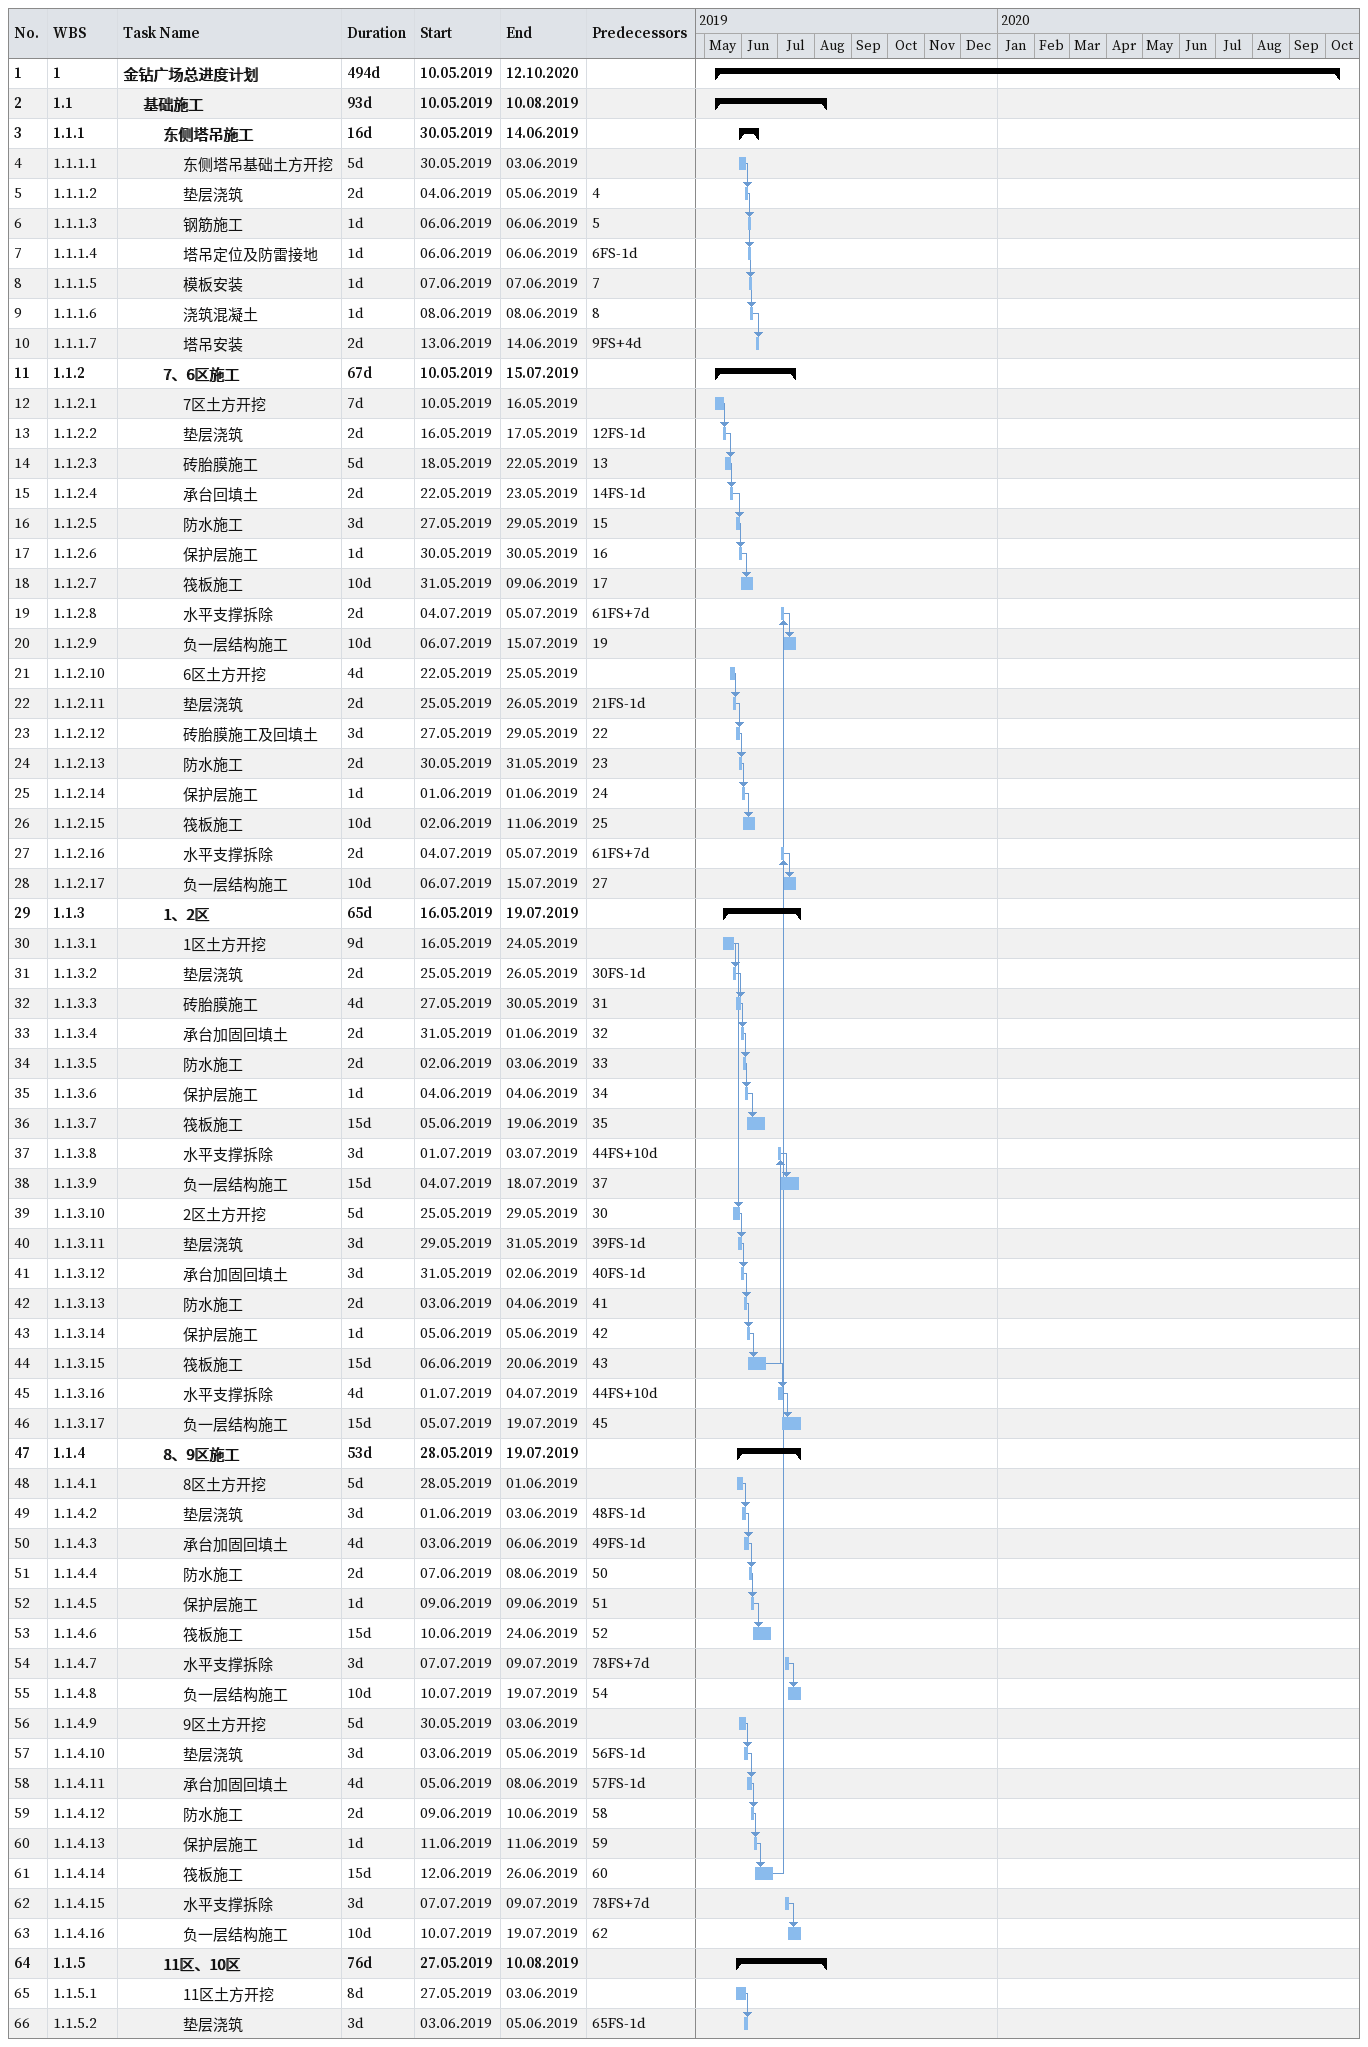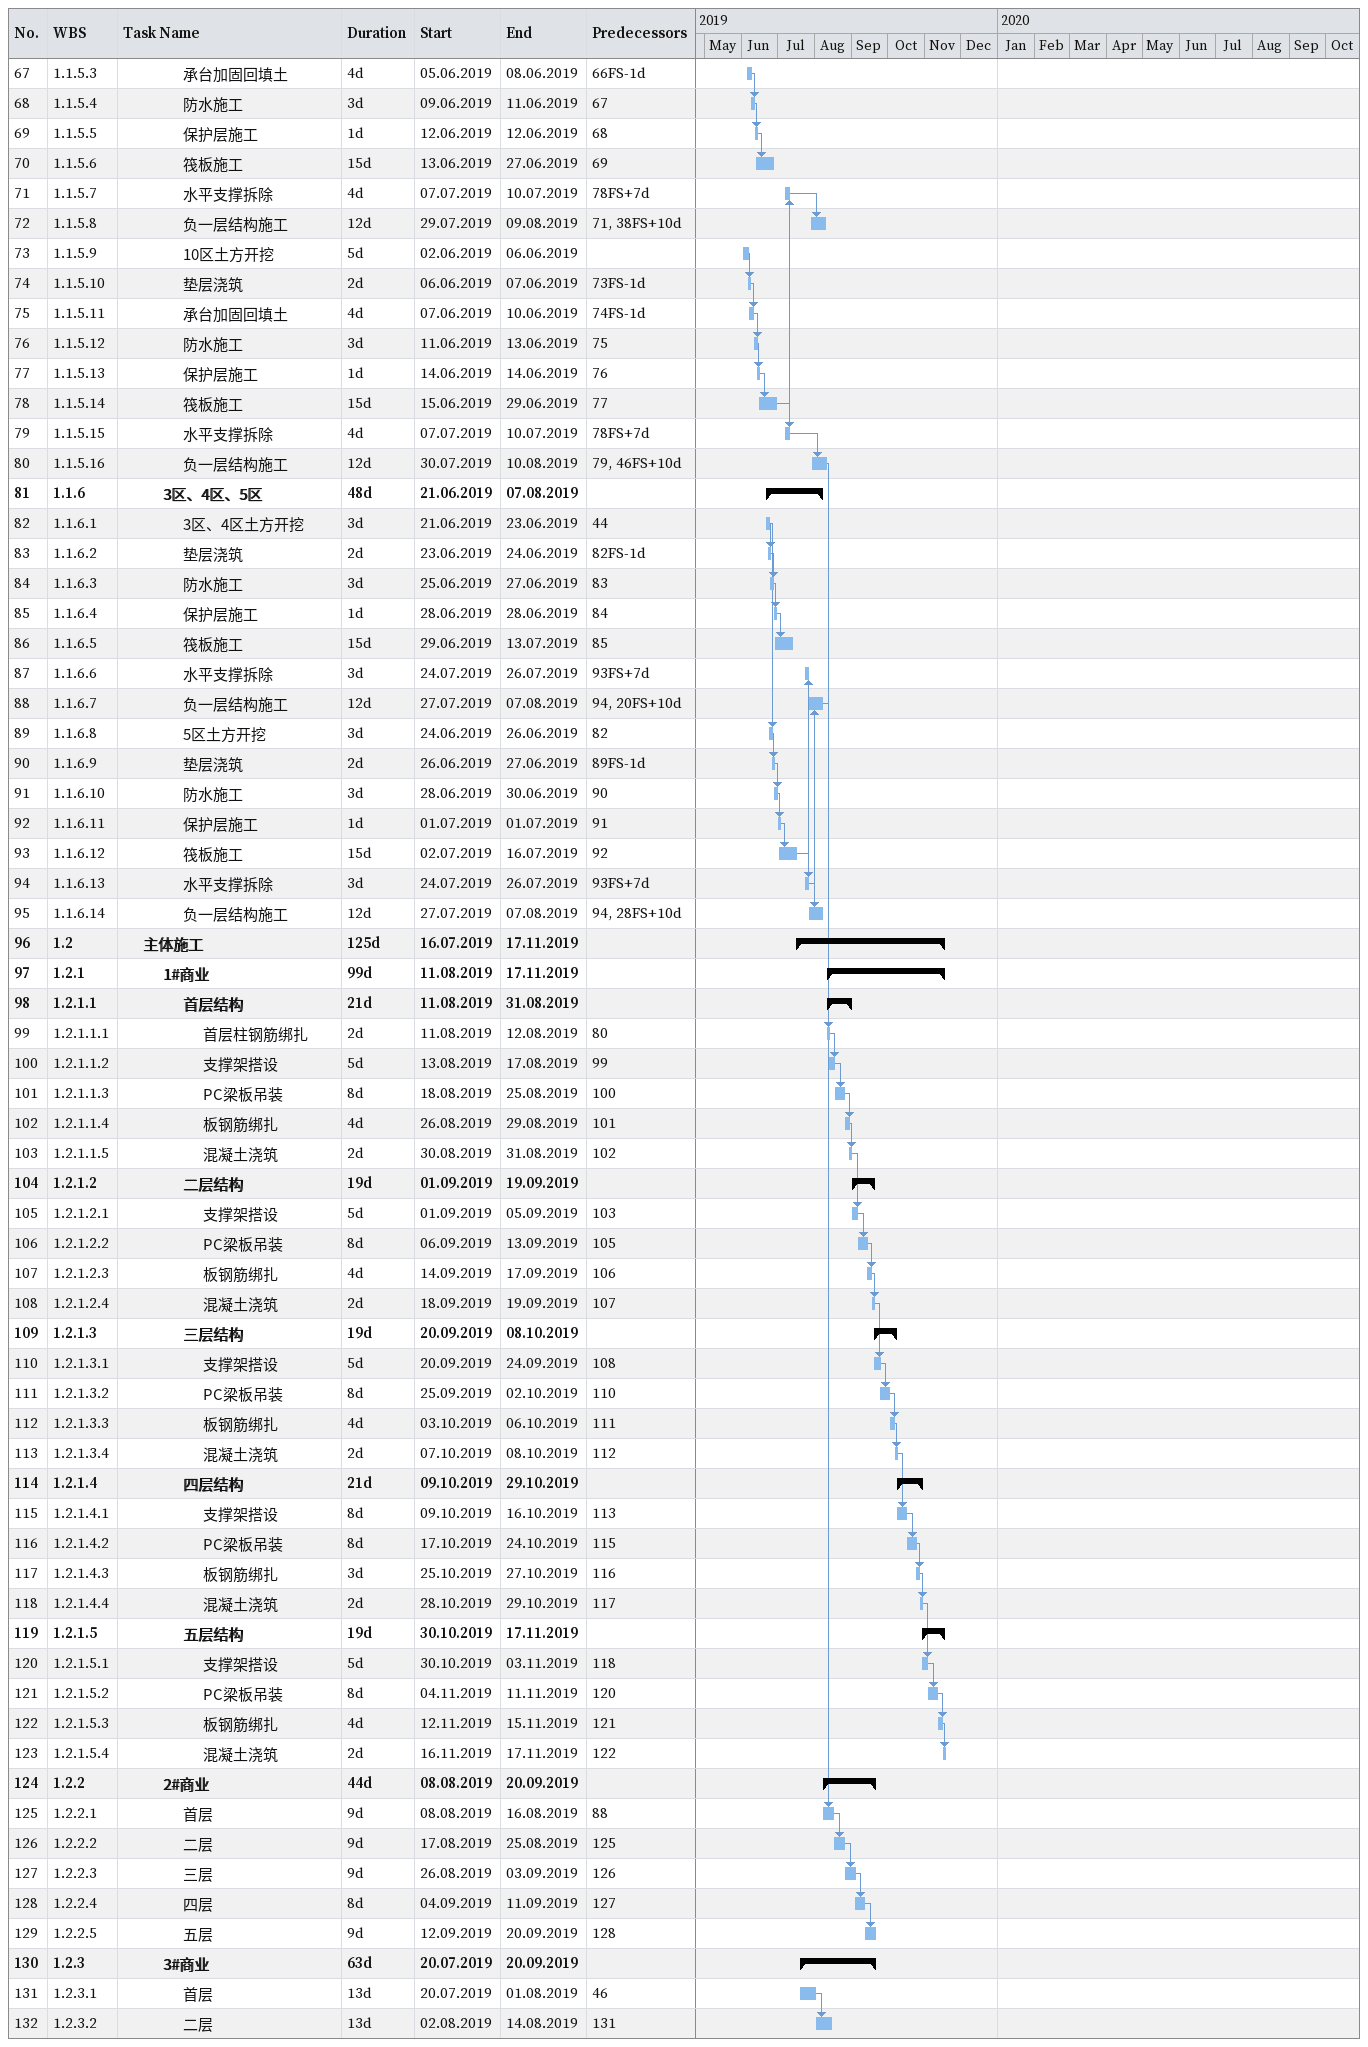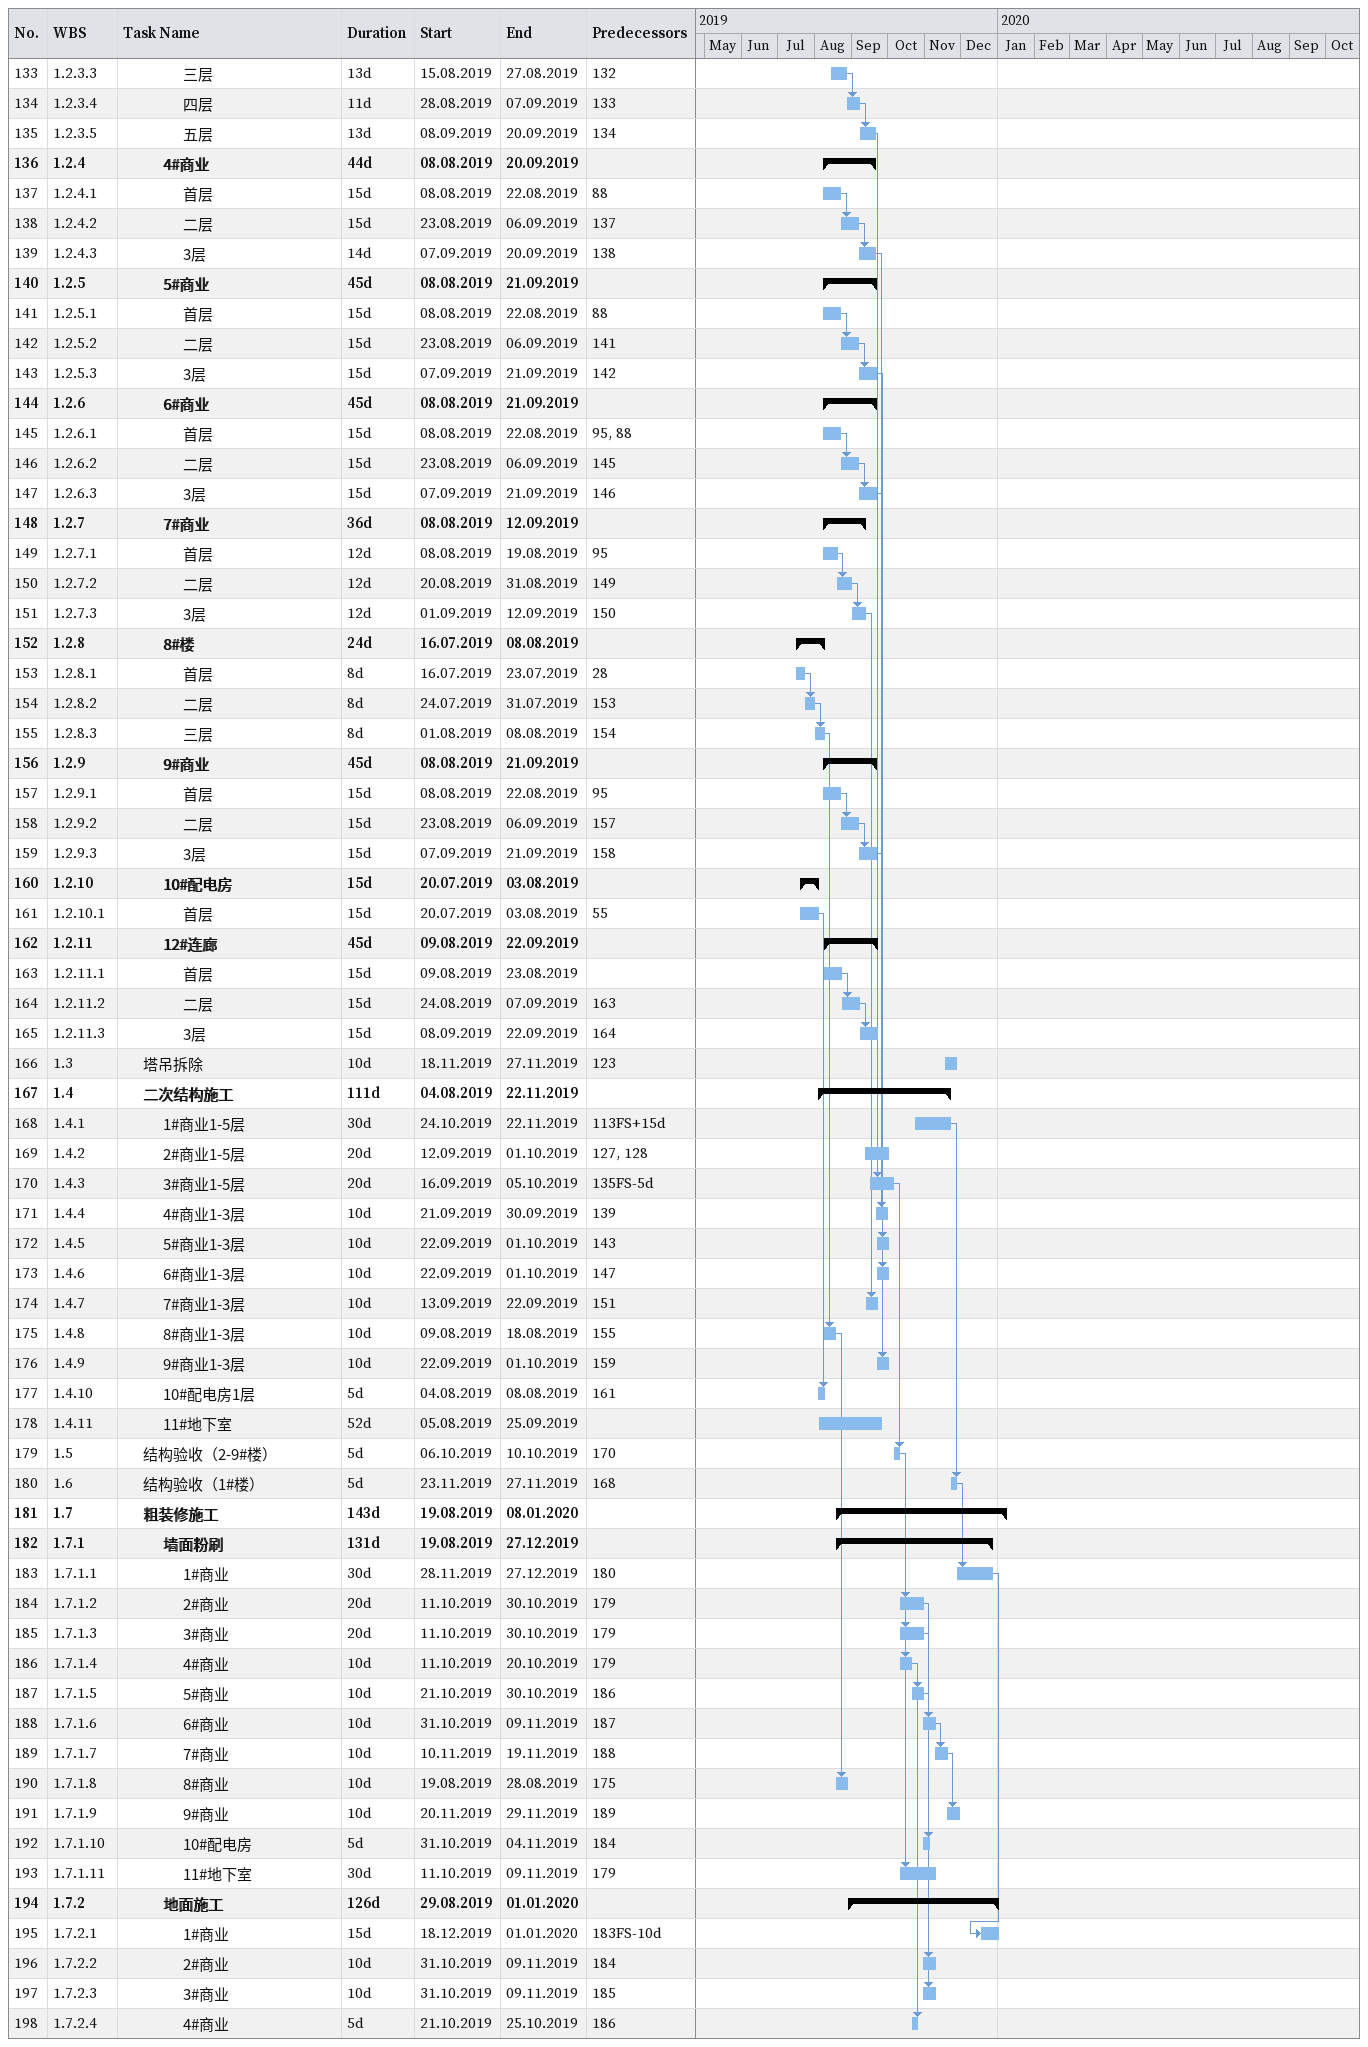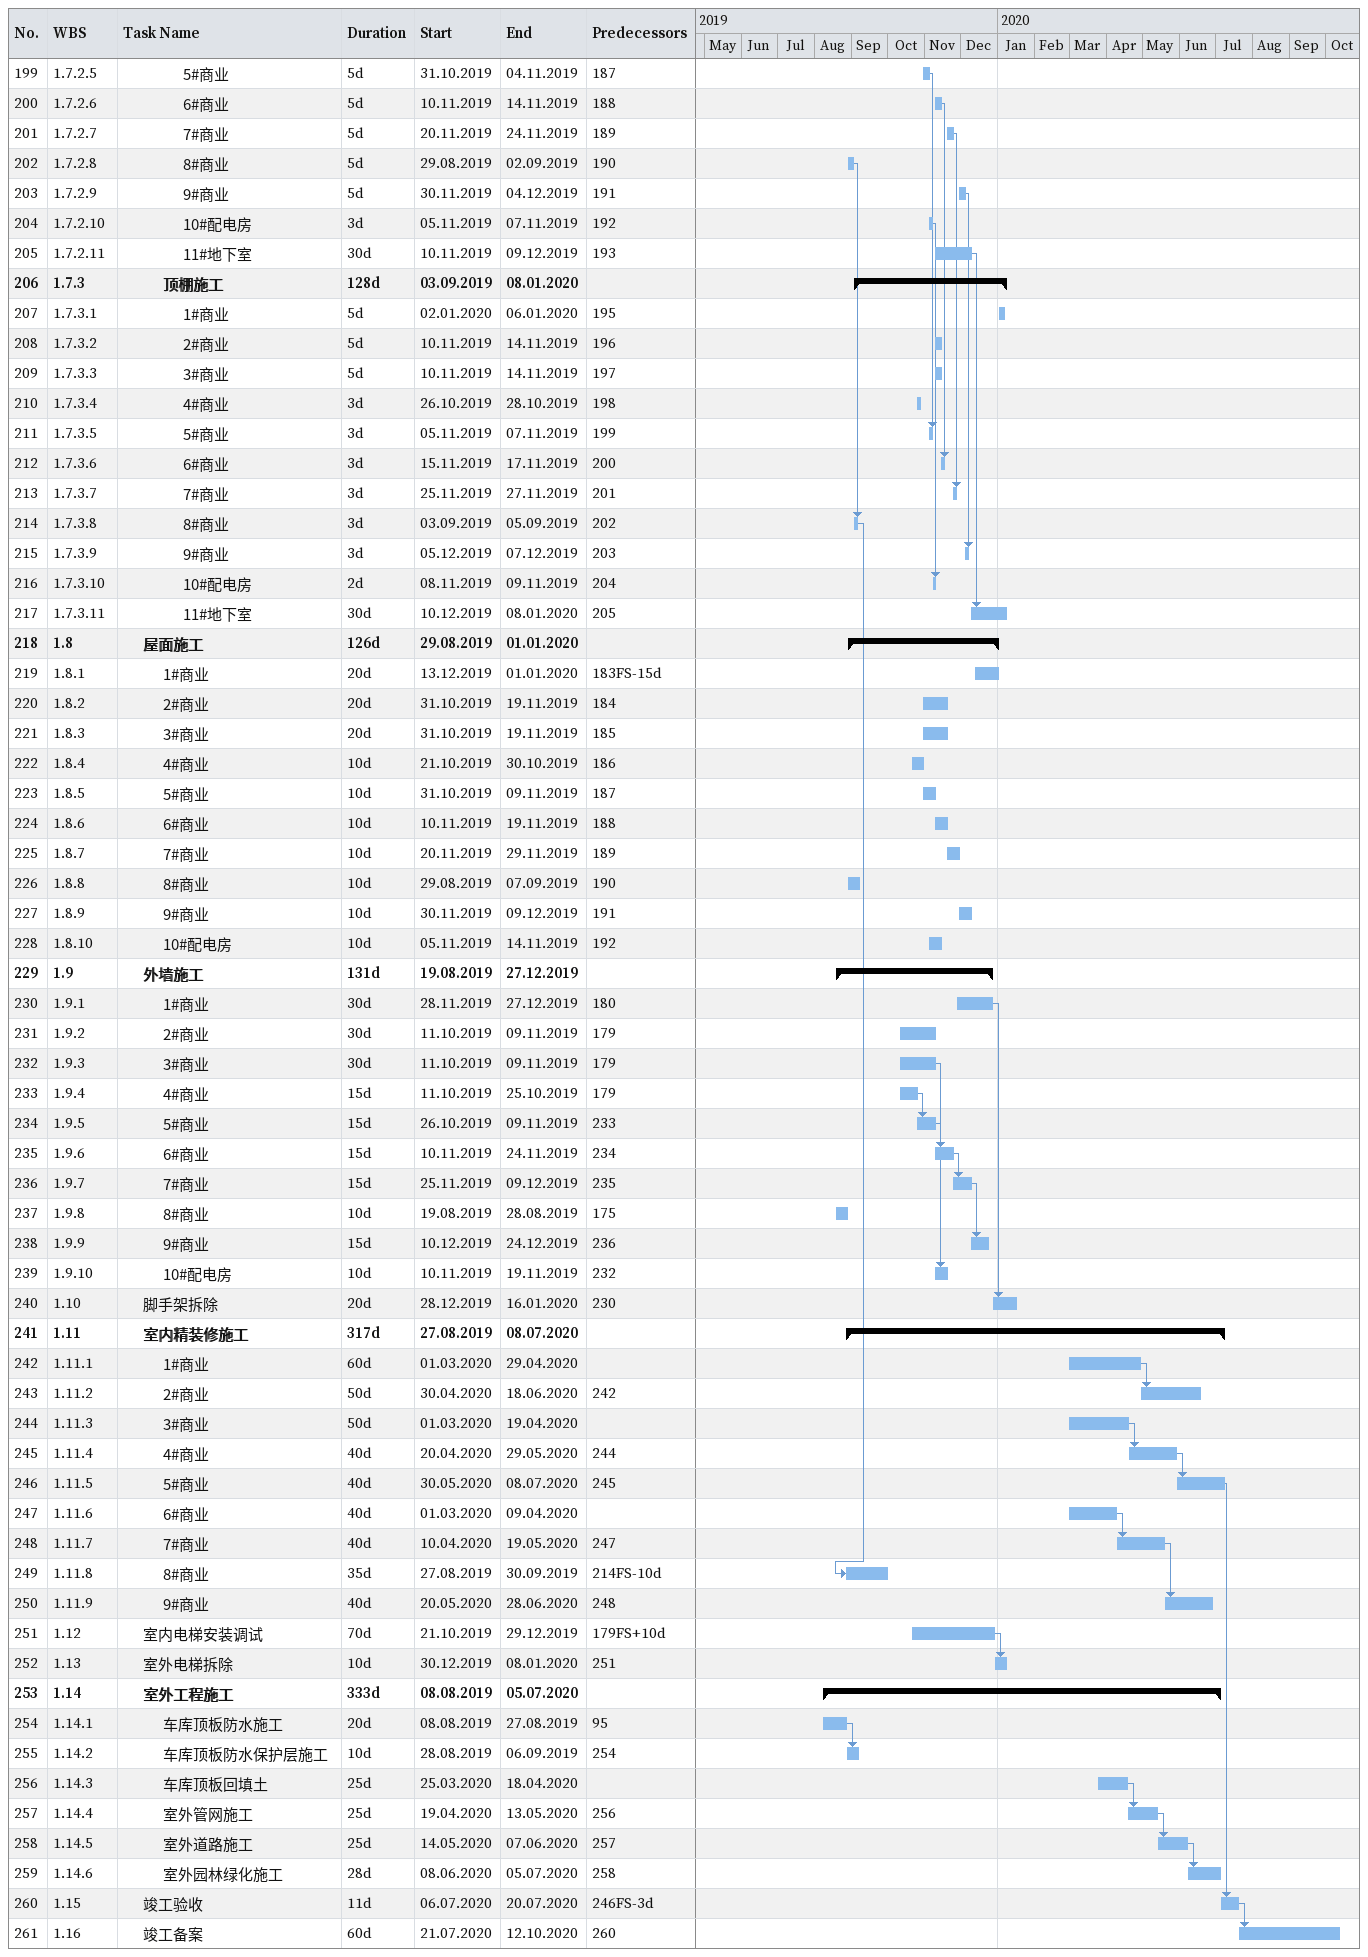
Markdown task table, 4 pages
| ID | WBS | Task | Duration | Start | Finish | Predecessors |
|---|---|---|---|---|---|---|
| 1 | 1 | **金钻广场总进度计划** | 494d | 2019-05-10 | 2020-10-12 |  |
| 2 | 1.1 | **基础施工** | 93d | 2019-05-10 | 2019-08-10 |  |
| 3 | 1.1.1 | **东侧塔吊施工** | 16d | 2019-05-30 | 2019-06-14 |  |
| 4 | 1.1.1.1 | 东侧塔吊基础土方开挖 | 5d | 2019-05-30 | 2019-06-03 |  |
| 5 | 1.1.1.2 | 垫层浇筑 | 2d | 2019-06-04 | 2019-06-05 | 4 |
| 6 | 1.1.1.3 | 钢筋施工 | 1d | 2019-06-06 | 2019-06-06 | 5 |
| 7 | 1.1.1.4 | 塔吊定位及防雷接地 | 1d | 2019-06-06 | 2019-06-06 | 6FS-1d |
| 8 | 1.1.1.5 | 模板安装 | 1d | 2019-06-07 | 2019-06-07 | 7 |
| 9 | 1.1.1.6 | 浇筑混凝土 | 1d | 2019-06-08 | 2019-06-08 | 8 |
| 10 | 1.1.1.7 | 塔吊安装 | 2d | 2019-06-13 | 2019-06-14 | 9FS+4d |
| 11 | 1.1.2 | **7、6区施工** | 67d | 2019-05-10 | 2019-07-15 |  |
| 12 | 1.1.2.1 | 7区土方开挖 | 7d | 2019-05-10 | 2019-05-16 |  |
| 13 | 1.1.2.2 | 垫层浇筑 | 2d | 2019-05-16 | 2019-05-17 | 12FS-1d |
| 14 | 1.1.2.3 | 砖胎膜施工 | 5d | 2019-05-18 | 2019-05-22 | 13 |
| 15 | 1.1.2.4 | 承台回填土 | 2d | 2019-05-22 | 2019-05-23 | 14FS-1d |
| 16 | 1.1.2.5 | 防水施工 | 3d | 2019-05-27 | 2019-05-29 | 15 |
| 17 | 1.1.2.6 | 保护层施工 | 1d | 2019-05-30 | 2019-05-30 | 16 |
| 18 | 1.1.2.7 | 筏板施工 | 10d | 2019-05-31 | 2019-06-09 | 17 |
| 19 | 1.1.2.8 | 水平支撑拆除 | 2d | 2019-07-04 | 2019-07-05 | 61FS+7d |
| 20 | 1.1.2.9 | 负一层结构施工 | 10d | 2019-07-06 | 2019-07-15 | 19 |
| 21 | 1.1.2.10 | 6区土方开挖 | 4d | 2019-05-22 | 2019-05-25 |  |
| 22 | 1.1.2.11 | 垫层浇筑 | 2d | 2019-05-25 | 2019-05-26 | 21FS-1d |
| 23 | 1.1.2.12 | 砖胎膜施工及回填土 | 3d | 2019-05-27 | 2019-05-29 | 22 |
| 24 | 1.1.2.13 | 防水施工 | 2d | 2019-05-30 | 2019-05-31 | 23 |
| 25 | 1.1.2.14 | 保护层施工 | 1d | 2019-06-01 | 2019-06-01 | 24 |
| 26 | 1.1.2.15 | 筏板施工 | 10d | 2019-06-02 | 2019-06-11 | 25 |
| 27 | 1.1.2.16 | 水平支撑拆除 | 2d | 2019-07-04 | 2019-07-05 | 61FS+7d |
| 28 | 1.1.2.17 | 负一层结构施工 | 10d | 2019-07-06 | 2019-07-15 | 27 |
| 29 | 1.1.3 | **1、2区** | 65d | 2019-05-16 | 2019-07-19 |  |
| 30 | 1.1.3.1 | 1区土方开挖 | 9d | 2019-05-16 | 2019-05-24 |  |
| 31 | 1.1.3.2 | 垫层浇筑 | 2d | 2019-05-25 | 2019-05-26 | 30FS-1d |
| 32 | 1.1.3.3 | 砖胎膜施工 | 4d | 2019-05-27 | 2019-05-30 | 31 |
| 33 | 1.1.3.4 | 承台加固回填土 | 2d | 2019-05-31 | 2019-06-01 | 32 |
| 34 | 1.1.3.5 | 防水施工 | 2d | 2019-06-02 | 2019-06-03 | 33 |
| 35 | 1.1.3.6 | 保护层施工 | 1d | 2019-06-04 | 2019-06-04 | 34 |
| 36 | 1.1.3.7 | 筏板施工 | 15d | 2019-06-05 | 2019-06-19 | 35 |
| 37 | 1.1.3.8 | 水平支撑拆除 | 3d | 2019-07-01 | 2019-07-03 | 44FS+10d |
| 38 | 1.1.3.9 | 负一层结构施工 | 15d | 2019-07-04 | 2019-07-18 | 37 |
| 39 | 1.1.3.10 | 2区土方开挖 | 5d | 2019-05-25 | 2019-05-29 | 30 |
| 40 | 1.1.3.11 | 垫层浇筑 | 3d | 2019-05-29 | 2019-05-31 | 39FS-1d |
| 41 | 1.1.3.12 | 承台加固回填土 | 3d | 2019-05-31 | 2019-06-02 | 40FS-1d |
| 42 | 1.1.3.13 | 防水施工 | 2d | 2019-06-03 | 2019-06-04 | 41 |
| 43 | 1.1.3.14 | 保护层施工 | 1d | 2019-06-05 | 2019-06-05 | 42 |
| 44 | 1.1.3.15 | 筏板施工 | 15d | 2019-06-06 | 2019-06-20 | 43 |
| 45 | 1.1.3.16 | 水平支撑拆除 | 4d | 2019-07-01 | 2019-07-04 | 44FS+10d |
| 46 | 1.1.3.17 | 负一层结构施工 | 15d | 2019-07-05 | 2019-07-19 | 45 |
| 47 | 1.1.4 | **8、9区施工** | 53d | 2019-05-28 | 2019-07-19 |  |
| 48 | 1.1.4.1 | 8区土方开挖 | 5d | 2019-05-28 | 2019-06-01 |  |
| 49 | 1.1.4.2 | 垫层浇筑 | 3d | 2019-06-01 | 2019-06-03 | 48FS-1d |
| 50 | 1.1.4.3 | 承台加固回填土 | 4d | 2019-06-03 | 2019-06-06 | 49FS-1d |
| 51 | 1.1.4.4 | 防水施工 | 2d | 2019-06-07 | 2019-06-08 | 50 |
| 52 | 1.1.4.5 | 保护层施工 | 1d | 2019-06-09 | 2019-06-09 | 51 |
| 53 | 1.1.4.6 | 筏板施工 | 15d | 2019-06-10 | 2019-06-24 | 52 |
| 54 | 1.1.4.7 | 水平支撑拆除 | 3d | 2019-07-07 | 2019-07-09 | 78FS+7d |
| 55 | 1.1.4.8 | 负一层结构施工 | 10d | 2019-07-10 | 2019-07-19 | 54 |
| 56 | 1.1.4.9 | 9区土方开挖 | 5d | 2019-05-30 | 2019-06-03 |  |
| 57 | 1.1.4.10 | 垫层浇筑 | 3d | 2019-06-03 | 2019-06-05 | 56FS-1d |
| 58 | 1.1.4.11 | 承台加固回填土 | 4d | 2019-06-05 | 2019-06-08 | 57FS-1d |
| 59 | 1.1.4.12 | 防水施工 | 2d | 2019-06-09 | 2019-06-10 | 58 |
| 60 | 1.1.4.13 | 保护层施工 | 1d | 2019-06-11 | 2019-06-11 | 59 |
| 61 | 1.1.4.14 | 筏板施工 | 15d | 2019-06-12 | 2019-06-26 | 60 |
| 62 | 1.1.4.15 | 水平支撑拆除 | 3d | 2019-07-07 | 2019-07-09 | 78FS+7d |
| 63 | 1.1.4.16 | 负一层结构施工 | 10d | 2019-07-10 | 2019-07-19 | 62 |
| 64 | 1.1.5 | **11区、10区** | 76d | 2019-05-27 | 2019-08-10 |  |
| 65 | 1.1.5.1 | 11区土方开挖 | 8d | 2019-05-27 | 2019-06-03 |  |
| 66 | 1.1.5.2 | 垫层浇筑 | 3d | 2019-06-03 | 2019-06-05 | 65FS-1d |
| 67 | 1.1.5.3 | 承台加固回填土 | 4d | 2019-06-05 | 2019-06-08 | 66FS-1d |
| 68 | 1.1.5.4 | 防水施工 | 3d | 2019-06-09 | 2019-06-11 | 67 |
| 69 | 1.1.5.5 | 保护层施工 | 1d | 2019-06-12 | 2019-06-12 | 68 |
| 70 | 1.1.5.6 | 筏板施工 | 15d | 2019-06-13 | 2019-06-27 | 69 |
| 71 | 1.1.5.7 | 水平支撑拆除 | 4d | 2019-07-07 | 2019-07-10 | 78FS+7d |
| 72 | 1.1.5.8 | 负一层结构施工 | 12d | 2019-07-29 | 2019-08-09 | 71, 38FS+10d |
| 73 | 1.1.5.9 | 10区土方开挖 | 5d | 2019-06-02 | 2019-06-06 |  |
| 74 | 1.1.5.10 | 垫层浇筑 | 2d | 2019-06-06 | 2019-06-07 | 73FS-1d |
| 75 | 1.1.5.11 | 承台加固回填土 | 4d | 2019-06-07 | 2019-06-10 | 74FS-1d |
| 76 | 1.1.5.12 | 防水施工 | 3d | 2019-06-11 | 2019-06-13 | 75 |
| 77 | 1.1.5.13 | 保护层施工 | 1d | 2019-06-14 | 2019-06-14 | 76 |
| 78 | 1.1.5.14 | 筏板施工 | 15d | 2019-06-15 | 2019-06-29 | 77 |
| 79 | 1.1.5.15 | 水平支撑拆除 | 4d | 2019-07-07 | 2019-07-10 | 78FS+7d |
| 80 | 1.1.5.16 | 负一层结构施工 | 12d | 2019-07-30 | 2019-08-10 | 79, 46FS+10d |
| 81 | 1.1.6 | **3区、4区、5区** | 48d | 2019-06-21 | 2019-08-07 |  |
| 82 | 1.1.6.1 | 3区、4区土方开挖 | 3d | 2019-06-21 | 2019-06-23 | 44 |
| 83 | 1.1.6.2 | 垫层浇筑 | 2d | 2019-06-23 | 2019-06-24 | 82FS-1d |
| 84 | 1.1.6.3 | 防水施工 | 3d | 2019-06-25 | 2019-06-27 | 83 |
| 85 | 1.1.6.4 | 保护层施工 | 1d | 2019-06-28 | 2019-06-28 | 84 |
| 86 | 1.1.6.5 | 筏板施工 | 15d | 2019-06-29 | 2019-07-13 | 85 |
| 87 | 1.1.6.6 | 水平支撑拆除 | 3d | 2019-07-24 | 2019-07-26 | 93FS+7d |
| 88 | 1.1.6.7 | 负一层结构施工 | 12d | 2019-07-27 | 2019-08-07 | 94, 20FS+10d |
| 89 | 1.1.6.8 | 5区土方开挖 | 3d | 2019-06-24 | 2019-06-26 | 82 |
| 90 | 1.1.6.9 | 垫层浇筑 | 2d | 2019-06-26 | 2019-06-27 | 89FS-1d |
| 91 | 1.1.6.10 | 防水施工 | 3d | 2019-06-28 | 2019-06-30 | 90 |
| 92 | 1.1.6.11 | 保护层施工 | 1d | 2019-07-01 | 2019-07-01 | 91 |
| 93 | 1.1.6.12 | 筏板施工 | 15d | 2019-07-02 | 2019-07-16 | 92 |
| 94 | 1.1.6.13 | 水平支撑拆除 | 3d | 2019-07-24 | 2019-07-26 | 93FS+7d |
| 95 | 1.1.6.14 | 负一层结构施工 | 12d | 2019-07-27 | 2019-08-07 | 94, 28FS+10d |
| 96 | 1.2 | **主体施工** | 125d | 2019-07-16 | 2019-11-17 |  |
| 97 | 1.2.1 | **1#商业** | 99d | 2019-08-11 | 2019-11-17 |  |
| 98 | 1.2.1.1 | **首层结构** | 21d | 2019-08-11 | 2019-08-31 |  |
| 99 | 1.2.1.1.1 | 首层柱钢筋绑扎 | 2d | 2019-08-11 | 2019-08-12 | 80 |
| 100 | 1.2.1.1.2 | 支撑架搭设 | 5d | 2019-08-13 | 2019-08-17 | 99 |
| 101 | 1.2.1.1.3 | PC梁板吊装 | 8d | 2019-08-18 | 2019-08-25 | 100 |
| 102 | 1.2.1.1.4 | 板钢筋绑扎 | 4d | 2019-08-26 | 2019-08-29 | 101 |
| 103 | 1.2.1.1.5 | 混凝土浇筑 | 2d | 2019-08-30 | 2019-08-31 | 102 |
| 104 | 1.2.1.2 | **二层结构** | 19d | 2019-09-01 | 2019-09-19 |  |
| 105 | 1.2.1.2.1 | 支撑架搭设 | 5d | 2019-09-01 | 2019-09-05 | 103 |
| 106 | 1.2.1.2.2 | PC梁板吊装 | 8d | 2019-09-06 | 2019-09-13 | 105 |
| 107 | 1.2.1.2.3 | 板钢筋绑扎 | 4d | 2019-09-14 | 2019-09-17 | 106 |
| 108 | 1.2.1.2.4 | 混凝土浇筑 | 2d | 2019-09-18 | 2019-09-19 | 107 |
| 109 | 1.2.1.3 | **三层结构** | 19d | 2019-09-20 | 2019-10-08 |  |
| 110 | 1.2.1.3.1 | 支撑架搭设 | 5d | 2019-09-20 | 2019-09-24 | 108 |
| 111 | 1.2.1.3.2 | PC梁板吊装 | 8d | 2019-09-25 | 2019-10-02 | 110 |
| 112 | 1.2.1.3.3 | 板钢筋绑扎 | 4d | 2019-10-03 | 2019-10-06 | 111 |
| 113 | 1.2.1.3.4 | 混凝土浇筑 | 2d | 2019-10-07 | 2019-10-08 | 112 |
| 114 | 1.2.1.4 | **四层结构** | 21d | 2019-10-09 | 2019-10-29 |  |
| 115 | 1.2.1.4.1 | 支撑架搭设 | 8d | 2019-10-09 | 2019-10-16 | 113 |
| 116 | 1.2.1.4.2 | PC梁板吊装 | 8d | 2019-10-17 | 2019-10-24 | 115 |
| 117 | 1.2.1.4.3 | 板钢筋绑扎 | 3d | 2019-10-25 | 2019-10-27 | 116 |
| 118 | 1.2.1.4.4 | 混凝土浇筑 | 2d | 2019-10-28 | 2019-10-29 | 117 |
| 119 | 1.2.1.5 | **五层结构** | 19d | 2019-10-30 | 2019-11-17 |  |
| 120 | 1.2.1.5.1 | 支撑架搭设 | 5d | 2019-10-30 | 2019-11-03 | 118 |
| 121 | 1.2.1.5.2 | PC梁板吊装 | 8d | 2019-11-04 | 2019-11-11 | 120 |
| 122 | 1.2.1.5.3 | 板钢筋绑扎 | 4d | 2019-11-12 | 2019-11-15 | 121 |
| 123 | 1.2.1.5.4 | 混凝土浇筑 | 2d | 2019-11-16 | 2019-11-17 | 122 |
| 124 | 1.2.2 | **2#商业** | 44d | 2019-08-08 | 2019-09-20 |  |
| 125 | 1.2.2.1 | 首层 | 9d | 2019-08-08 | 2019-08-16 | 88 |
| 126 | 1.2.2.2 | 二层 | 9d | 2019-08-17 | 2019-08-25 | 125 |
| 127 | 1.2.2.3 | 三层 | 9d | 2019-08-26 | 2019-09-03 | 126 |
| 128 | 1.2.2.4 | 四层 | 8d | 2019-09-04 | 2019-09-11 | 127 |
| 129 | 1.2.2.5 | 五层 | 9d | 2019-09-12 | 2019-09-20 | 128 |
| 130 | 1.2.3 | **3#商业** | 63d | 2019-07-20 | 2019-09-20 |  |
| 131 | 1.2.3.1 | 首层 | 13d | 2019-07-20 | 2019-08-01 | 46 |
| 132 | 1.2.3.2 | 二层 | 13d | 2019-08-02 | 2019-08-14 | 131 |
| 133 | 1.2.3.3 | 三层 | 13d | 2019-08-15 | 2019-08-27 | 132 |
| 134 | 1.2.3.4 | 四层 | 11d | 2019-08-28 | 2019-09-07 | 133 |
| 135 | 1.2.3.5 | 五层 | 13d | 2019-09-08 | 2019-09-20 | 134 |
| 136 | 1.2.4 | **4#商业** | 44d | 2019-08-08 | 2019-09-20 |  |
| 137 | 1.2.4.1 | 首层 | 15d | 2019-08-08 | 2019-08-22 | 88 |
| 138 | 1.2.4.2 | 二层 | 15d | 2019-08-23 | 2019-09-06 | 137 |
| 139 | 1.2.4.3 | 3层 | 14d | 2019-09-07 | 2019-09-20 | 138 |
| 140 | 1.2.5 | **5#商业** | 45d | 2019-08-08 | 2019-09-21 |  |
| 141 | 1.2.5.1 | 首层 | 15d | 2019-08-08 | 2019-08-22 | 88 |
| 142 | 1.2.5.2 | 二层 | 15d | 2019-08-23 | 2019-09-06 | 141 |
| 143 | 1.2.5.3 | 3层 | 15d | 2019-09-07 | 2019-09-21 | 142 |
| 144 | 1.2.6 | **6#商业** | 45d | 2019-08-08 | 2019-09-21 |  |
| 145 | 1.2.6.1 | 首层 | 15d | 2019-08-08 | 2019-08-22 | 95, 88 |
| 146 | 1.2.6.2 | 二层 | 15d | 2019-08-23 | 2019-09-06 | 145 |
| 147 | 1.2.6.3 | 3层 | 15d | 2019-09-07 | 2019-09-21 | 146 |
| 148 | 1.2.7 | **7#商业** | 36d | 2019-08-08 | 2019-09-12 |  |
| 149 | 1.2.7.1 | 首层 | 12d | 2019-08-08 | 2019-08-19 | 95 |
| 150 | 1.2.7.2 | 二层 | 12d | 2019-08-20 | 2019-08-31 | 149 |
| 151 | 1.2.7.3 | 3层 | 12d | 2019-09-01 | 2019-09-12 | 150 |
| 152 | 1.2.8 | **8#楼** | 24d | 2019-07-16 | 2019-08-08 |  |
| 153 | 1.2.8.1 | 首层 | 8d | 2019-07-16 | 2019-07-23 | 28 |
| 154 | 1.2.8.2 | 二层 | 8d | 2019-07-24 | 2019-07-31 | 153 |
| 155 | 1.2.8.3 | 三层 | 8d | 2019-08-01 | 2019-08-08 | 154 |
| 156 | 1.2.9 | **9#商业** | 45d | 2019-08-08 | 2019-09-21 |  |
| 157 | 1.2.9.1 | 首层 | 15d | 2019-08-08 | 2019-08-22 | 95 |
| 158 | 1.2.9.2 | 二层 | 15d | 2019-08-23 | 2019-09-06 | 157 |
| 159 | 1.2.9.3 | 3层 | 15d | 2019-09-07 | 2019-09-21 | 158 |
| 160 | 1.2.10 | **10#配电房** | 15d | 2019-07-20 | 2019-08-03 |  |
| 161 | 1.2.10.1 | 首层 | 15d | 2019-07-20 | 2019-08-03 | 55 |
| 162 | 1.2.11 | **12#连廊** | 45d | 2019-08-09 | 2019-09-22 |  |
| 163 | 1.2.11.1 | 首层 | 15d | 2019-08-09 | 2019-08-23 |  |
| 164 | 1.2.11.2 | 二层 | 15d | 2019-08-24 | 2019-09-07 | 163 |
| 165 | 1.2.11.3 | 3层 | 15d | 2019-09-08 | 2019-09-22 | 164 |
| 166 | 1.3 | 塔吊拆除 | 10d | 2019-11-18 | 2019-11-27 | 123 |
| 167 | 1.4 | **二次结构施工** | 111d | 2019-08-04 | 2019-11-22 |  |
| 168 | 1.4.1 | 1#商业1-5层 | 30d | 2019-10-24 | 2019-11-22 | 113FS+15d |
| 169 | 1.4.2 | 2#商业1-5层 | 20d | 2019-09-12 | 2019-10-01 | 127, 128 |
| 170 | 1.4.3 | 3#商业1-5层 | 20d | 2019-09-16 | 2019-10-05 | 135FS-5d |
| 171 | 1.4.4 | 4#商业1-3层 | 10d | 2019-09-21 | 2019-09-30 | 139 |
| 172 | 1.4.5 | 5#商业1-3层 | 10d | 2019-09-22 | 2019-10-01 | 143 |
| 173 | 1.4.6 | 6#商业1-3层 | 10d | 2019-09-22 | 2019-10-01 | 147 |
| 174 | 1.4.7 | 7#商业1-3层 | 10d | 2019-09-13 | 2019-09-22 | 151 |
| 175 | 1.4.8 | 8#商业1-3层 | 10d | 2019-08-09 | 2019-08-18 | 155 |
| 176 | 1.4.9 | 9#商业1-3层 | 10d | 2019-09-22 | 2019-10-01 | 159 |
| 177 | 1.4.10 | 10#配电房1层 | 5d | 2019-08-04 | 2019-08-08 | 161 |
| 178 | 1.4.11 | 11#地下室 | 52d | 2019-08-05 | 2019-09-25 |  |
| 179 | 1.5 | 结构验收（2-9#楼） | 5d | 2019-10-06 | 2019-10-10 | 170 |
| 180 | 1.6 | 结构验收（1#楼） | 5d | 2019-11-23 | 2019-11-27 | 168 |
| 181 | 1.7 | **粗装修施工** | 143d | 2019-08-19 | 2020-01-08 |  |
| 182 | 1.7.1 | **墙面粉刷** | 131d | 2019-08-19 | 2019-12-27 |  |
| 183 | 1.7.1.1 | 1#商业 | 30d | 2019-11-28 | 2019-12-27 | 180 |
| 184 | 1.7.1.2 | 2#商业 | 20d | 2019-10-11 | 2019-10-30 | 179 |
| 185 | 1.7.1.3 | 3#商业 | 20d | 2019-10-11 | 2019-10-30 | 179 |
| 186 | 1.7.1.4 | 4#商业 | 10d | 2019-10-11 | 2019-10-20 | 179 |
| 187 | 1.7.1.5 | 5#商业 | 10d | 2019-10-21 | 2019-10-30 | 186 |
| 188 | 1.7.1.6 | 6#商业 | 10d | 2019-10-31 | 2019-11-09 | 187 |
| 189 | 1.7.1.7 | 7#商业 | 10d | 2019-11-10 | 2019-11-19 | 188 |
| 190 | 1.7.1.8 | 8#商业 | 10d | 2019-08-19 | 2019-08-28 | 175 |
| 191 | 1.7.1.9 | 9#商业 | 10d | 2019-11-20 | 2019-11-29 | 189 |
| 192 | 1.7.1.10 | 10#配电房 | 5d | 2019-10-31 | 2019-11-04 | 184 |
| 193 | 1.7.1.11 | 11#地下室 | 30d | 2019-10-11 | 2019-11-09 | 179 |
| 194 | 1.7.2 | **地面施工** | 126d | 2019-08-29 | 2020-01-01 |  |
| 195 | 1.7.2.1 | 1#商业 | 15d | 2019-12-18 | 2020-01-01 | 183FS-10d |
| 196 | 1.7.2.2 | 2#商业 | 10d | 2019-10-31 | 2019-11-09 | 184 |
| 197 | 1.7.2.3 | 3#商业 | 10d | 2019-10-31 | 2019-11-09 | 185 |
| 198 | 1.7.2.4 | 4#商业 | 5d | 2019-10-21 | 2019-10-25 | 186 |
| 199 | 1.7.2.5 | 5#商业 | 5d | 2019-10-31 | 2019-11-04 | 187 |
| 200 | 1.7.2.6 | 6#商业 | 5d | 2019-11-10 | 2019-11-14 | 188 |
| 201 | 1.7.2.7 | 7#商业 | 5d | 2019-11-20 | 2019-11-24 | 189 |
| 202 | 1.7.2.8 | 8#商业 | 5d | 2019-08-29 | 2019-09-02 | 190 |
| 203 | 1.7.2.9 | 9#商业 | 5d | 2019-11-30 | 2019-12-04 | 191 |
| 204 | 1.7.2.10 | 10#配电房 | 3d | 2019-11-05 | 2019-11-07 | 192 |
| 205 | 1.7.2.11 | 11#地下室 | 30d | 2019-11-10 | 2019-12-09 | 193 |
| 206 | 1.7.3 | **顶棚施工** | 128d | 2019-09-03 | 2020-01-08 |  |
| 207 | 1.7.3.1 | 1#商业 | 5d | 2020-01-02 | 2020-01-06 | 195 |
| 208 | 1.7.3.2 | 2#商业 | 5d | 2019-11-10 | 2019-11-14 | 196 |
| 209 | 1.7.3.3 | 3#商业 | 5d | 2019-11-10 | 2019-11-14 | 197 |
| 210 | 1.7.3.4 | 4#商业 | 3d | 2019-10-26 | 2019-10-28 | 198 |
| 211 | 1.7.3.5 | 5#商业 | 3d | 2019-11-05 | 2019-11-07 | 199 |
| 212 | 1.7.3.6 | 6#商业 | 3d | 2019-11-15 | 2019-11-17 | 200 |
| 213 | 1.7.3.7 | 7#商业 | 3d | 2019-11-25 | 2019-11-27 | 201 |
| 214 | 1.7.3.8 | 8#商业 | 3d | 2019-09-03 | 2019-09-05 | 202 |
| 215 | 1.7.3.9 | 9#商业 | 3d | 2019-12-05 | 2019-12-07 | 203 |
| 216 | 1.7.3.10 | 10#配电房 | 2d | 2019-11-08 | 2019-11-09 | 204 |
| 217 | 1.7.3.11 | 11#地下室 | 30d | 2019-12-10 | 2020-01-08 | 205 |
| 218 | 1.8 | **屋面施工** | 126d | 2019-08-29 | 2020-01-01 |  |
| 219 | 1.8.1 | 1#商业 | 20d | 2019-12-13 | 2020-01-01 | 183FS-15d |
| 220 | 1.8.2 | 2#商业 | 20d | 2019-10-31 | 2019-11-19 | 184 |
| 221 | 1.8.3 | 3#商业 | 20d | 2019-10-31 | 2019-11-19 | 185 |
| 222 | 1.8.4 | 4#商业 | 10d | 2019-10-21 | 2019-10-30 | 186 |
| 223 | 1.8.5 | 5#商业 | 10d | 2019-10-31 | 2019-11-09 | 187 |
| 224 | 1.8.6 | 6#商业 | 10d | 2019-11-10 | 2019-11-19 | 188 |
| 225 | 1.8.7 | 7#商业 | 10d | 2019-11-20 | 2019-11-29 | 189 |
| 226 | 1.8.8 | 8#商业 | 10d | 2019-08-29 | 2019-09-07 | 190 |
| 227 | 1.8.9 | 9#商业 | 10d | 2019-11-30 | 2019-12-09 | 191 |
| 228 | 1.8.10 | 10#配电房 | 10d | 2019-11-05 | 2019-11-14 | 192 |
| 229 | 1.9 | **外墙施工** | 131d | 2019-08-19 | 2019-12-27 |  |
| 230 | 1.9.1 | 1#商业 | 30d | 2019-11-28 | 2019-12-27 | 180 |
| 231 | 1.9.2 | 2#商业 | 30d | 2019-10-11 | 2019-11-09 | 179 |
| 232 | 1.9.3 | 3#商业 | 30d | 2019-10-11 | 2019-11-09 | 179 |
| 233 | 1.9.4 | 4#商业 | 15d | 2019-10-11 | 2019-10-25 | 179 |
| 234 | 1.9.5 | 5#商业 | 15d | 2019-10-26 | 2019-11-09 | 233 |
| 235 | 1.9.6 | 6#商业 | 15d | 2019-11-10 | 2019-11-24 | 234 |
| 236 | 1.9.7 | 7#商业 | 15d | 2019-11-25 | 2019-12-09 | 235 |
| 237 | 1.9.8 | 8#商业 | 10d | 2019-08-19 | 2019-08-28 | 175 |
| 238 | 1.9.9 | 9#商业 | 15d | 2019-12-10 | 2019-12-24 | 236 |
| 239 | 1.9.10 | 10#配电房 | 10d | 2019-11-10 | 2019-11-19 | 232 |
| 240 | 1.10 | 脚手架拆除 | 20d | 2019-12-28 | 2020-01-16 | 230 |
| 241 | 1.11 | **室内精装修施工** | 317d | 2019-08-27 | 2020-07-08 |  |
| 242 | 1.11.1 | 1#商业 | 60d | 2020-03-01 | 2020-04-29 |  |
| 243 | 1.11.2 | 2#商业 | 50d | 2020-04-30 | 2020-06-18 | 242 |
| 244 | 1.11.3 | 3#商业 | 50d | 2020-03-01 | 2020-04-19 |  |
| 245 | 1.11.4 | 4#商业 | 40d | 2020-04-20 | 2020-05-29 | 244 |
| 246 | 1.11.5 | 5#商业 | 40d | 2020-05-30 | 2020-07-08 | 245 |
| 247 | 1.11.6 | 6#商业 | 40d | 2020-03-01 | 2020-04-09 |  |
| 248 | 1.11.7 | 7#商业 | 40d | 2020-04-10 | 2020-05-19 | 247 |
| 249 | 1.11.8 | 8#商业 | 35d | 2019-08-27 | 2019-09-30 | 214FS-10d |
| 250 | 1.11.9 | 9#商业 | 40d | 2020-05-20 | 2020-06-28 | 248 |
| 251 | 1.12 | 室内电梯安装调试 | 70d | 2019-10-21 | 2019-12-29 | 179FS+10d |
| 252 | 1.13 | 室外电梯拆除 | 10d | 2019-12-30 | 2020-01-08 | 251 |
| 253 | 1.14 | **室外工程施工** | 333d | 2019-08-08 | 2020-07-05 |  |
| 254 | 1.14.1 | 车库顶板防水施工 | 20d | 2019-08-08 | 2019-08-27 | 95 |
| 255 | 1.14.2 | 车库顶板防水保护层施工 | 10d | 2019-08-28 | 2019-09-06 | 254 |
| 256 | 1.14.3 | 车库顶板回填土 | 25d | 2020-03-25 | 2020-04-18 |  |
| 257 | 1.14.4 | 室外管网施工 | 25d | 2020-04-19 | 2020-05-13 | 256 |
| 258 | 1.14.5 | 室外道路施工 | 25d | 2020-05-14 | 2020-06-07 | 257 |
| 259 | 1.14.6 | 室外园林绿化施工 | 28d | 2020-06-08 | 2020-07-05 | 258 |
| 260 | 1.15 | 竣工验收 | 11d | 2020-07-06 | 2020-07-20 | 246FS-3d |
| 261 | 1.16 | 竣工备案 | 60d | 2020-07-21 | 2020-10-12 | 260 |
